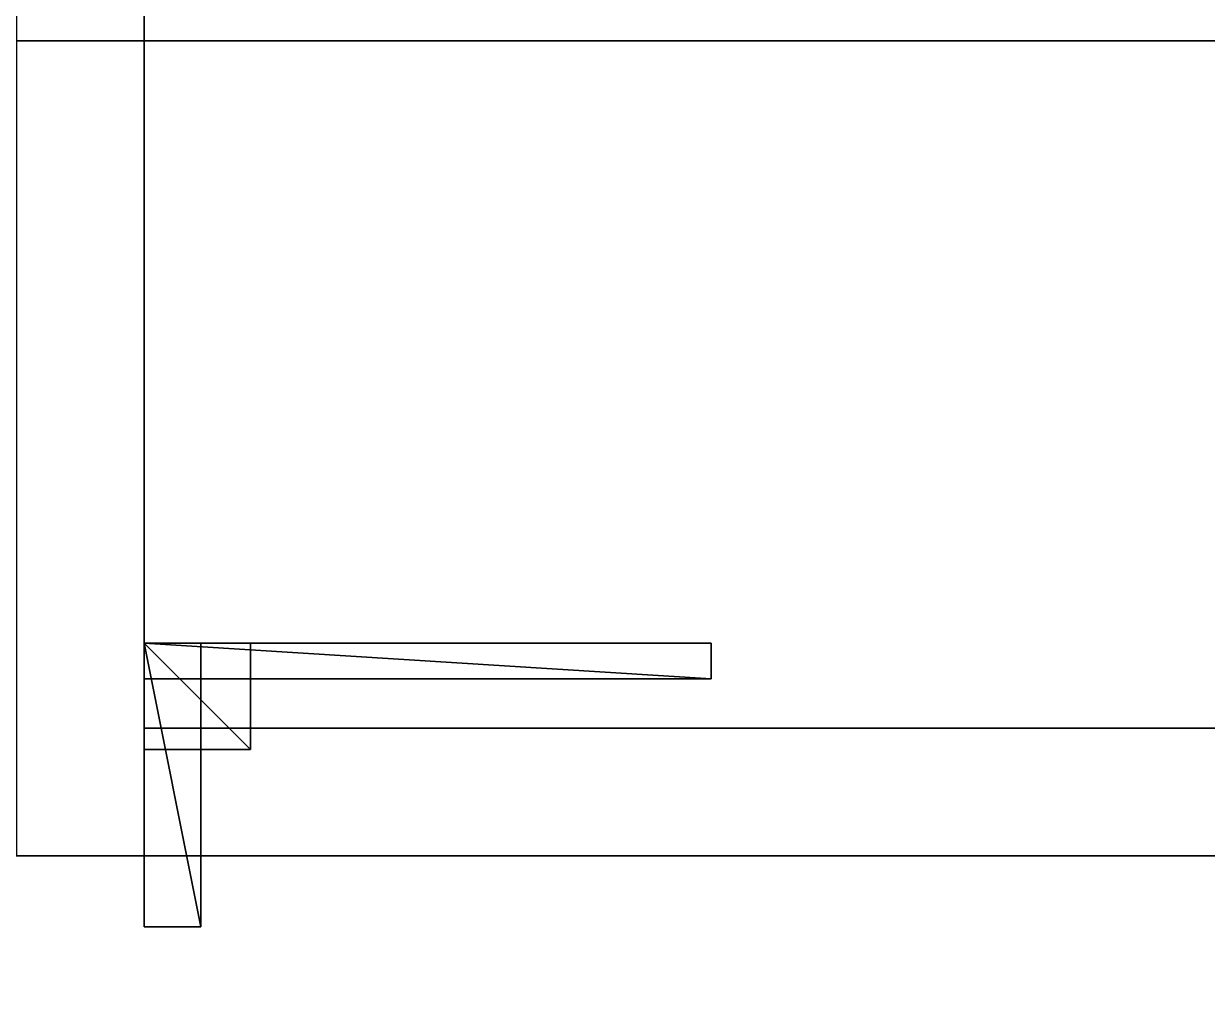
# Model space of a CAD drawing. Extents: x 0 to 6014, y -2453 to 0.
# Drawn here: x 1588 to 1755, y -1710.2 to -1572.6 of the extents above; entities that cross this region are included whole.
import ezdxf

# ---------------------------------------------------------------- set-up
doc = ezdxf.new("R2010")
doc.units = 0
for name, color, linetype in [('LAYER0', 7, 'CONTINUOUS'), ('LAYER1', 7, 'CONTINUOUS'), ('LAYER439', 7, 'CONTINUOUS'), ('LAYER448', 2, 'CONTINUOUS'), ('LAYER449', 7, 'CONTINUOUS'), ('LAYER450', 253, 'CONTINUOUS'), ('LAYER451', 253, 'CONTINUOUS'), ('LAYER452', 253, 'CONTINUOUS'), ('LAYER453', 253, 'CONTINUOUS'), ('LAYER454', 253, 'CONTINUOUS'), ('LAYER455', 253, 'CONTINUOUS'), ('LAYER464', 2, 'CONTINUOUS'), ('LAYER465', 7, 'CONTINUOUS'), ('LAYER466', 253, 'CONTINUOUS'), ('LAYER467', 253, 'CONTINUOUS'), ('LAYER468', 253, 'CONTINUOUS'), ('LAYER469', 253, 'CONTINUOUS'), ('LAYER470', 253, 'CONTINUOUS'), ('LAYER471', 253, 'CONTINUOUS'), ('LAYER472', 7, 'CONTINUOUS'), ('LAYER473', 7, 'CONTINUOUS'), ('LAYER474', 7, 'CONTINUOUS'), ('LAYER475', 7, 'CONTINUOUS'), ('LAYER476', 7, 'CONTINUOUS'), ('LAYER477', 7, 'CONTINUOUS'), ('LAYER478', 7, 'CONTINUOUS'), ('LAYER479', 7, 'CONTINUOUS'), ('LAYER480', 7, 'CONTINUOUS'), ('LAYER481', 7, 'CONTINUOUS'), ('LAYER482', 7, 'CONTINUOUS'), ('LAYER483', 7, 'CONTINUOUS'), ('LAYER697', 7, 'CONTINUOUS')]:
    doc.layers.add(name, color=color, linetype=linetype)

msp = doc.modelspace()

# ---------------------------------------------------------------- linework, layer by layer
at = {"layer": 'LAYER0'}
for points, invisible_edges in [([(1510, -265), (4585, 0), (2107, -1840), (1510, -265)], 7), ([(1510, -265, 5), (2107, -1840, 5), (1510, 0, 5), (1510, -265, 5)], 3), ([(1510, 0, 5), (2107, -1840, 5), (4585, 0, 5), (1510, 0, 5)], 3), ([(2107, -1840, 5), (0, -10, 5), (0, -1840, 5), (2107, -1840, 5)], 1), ([(0, -10, 5), (2107, -1840, 5), (1065, -265, 5), (0, -10, 5)], 7), ([(0, -1840), (1065, -265), (2107, -1840), (0, -1840)], 3), ([(2107, -1840), (1065, -265), (1510, -265), (2107, -1840)], 5), ([(1065, -265, 5), (2107, -1840, 5), (1510, -265, 5), (1065, -265, 5)], 3)]:
    msp.add_3dface(points, dxfattribs=dict(at, invisible_edges=invisible_edges))
at = {"layer": 'LAYER1'}
for points, invisible_edges in [([(0, -1840, 5), (150, -1690, 5), (2107, -1840, 5), (0, -1840, 5)], 3), ([(2107, -1840, 5), (150, -1690, 5), (2257, -1690, 5), (2107, -1840, 5)], 5), ([(150, -1690, 2334), (2257, -1690, 5), (150, -1690, 5), (150, -1690, 2334)], 1), ([(2257, -1690, 5), (150, -1690, 2334), (2257, -1690, 2334), (2257, -1690, 5)], 1)]:
    msp.add_3dface(points, dxfattribs=dict(at, invisible_edges=invisible_edges))
at = {"layer": 'LAYER439', "invisible_edges": 1}
for points in [[(1605, -1690, 155), (1587, -1490, 155), (1605, -1490, 155), (1605, -1690, 155)], [(1587, -1490, 155), (1605, -1690, 155), (1587, -1690, 155), (1587, -1490, 155)], [(1587, -1690, 2293), (1605, -1490, 2293), (1587, -1490, 2293), (1587, -1690, 2293)], [(1605, -1490, 2293), (1587, -1690, 2293), (1605, -1690, 2293), (1605, -1490, 2293)], [(1605, -1690, 155), (1605, -1490, 2293), (1605, -1690, 2293), (1605, -1690, 155)], [(1605, -1490, 2293), (1605, -1690, 155), (1605, -1490, 155), (1605, -1490, 2293)], [(1587, -1690, 2293), (1605, -1690, 155), (1605, -1690, 2293), (1587, -1690, 2293)], [(1605, -1690, 155), (1587, -1690, 2293), (1587, -1690, 155), (1605, -1690, 155)]]:
    msp.add_3dface(points, dxfattribs=at)
at = {"layer": 'LAYER448'}
for points in [[(1605, -1660, 2262.5), (1685, -1665, 2262.5), (1685, -1660, 2262.5), (1605, -1660, 2262.5)], [(1605, -1665, 2262.5), (1685, -1665, 2262.5), (1605, -1660, 2262.5), (1605, -1665, 2262.5)], [(1605, -1660, 2239.5), (1605, -1665, 2262.5), (1605, -1660, 2262.5), (1605, -1660, 2239.5)], [(1605, -1665, 2239.5), (1605, -1665, 2262.5), (1605, -1660, 2239.5), (1605, -1665, 2239.5)], [(1685, -1660, 2239.5), (1605, -1660, 2262.5), (1685, -1660, 2262.5), (1685, -1660, 2239.5)], [(1605, -1660, 2239.5), (1605, -1660, 2262.5), (1685, -1660, 2239.5), (1605, -1660, 2239.5)], [(1685, -1665, 2239.5), (1605, -1660, 2239.5), (1685, -1660, 2239.5), (1685, -1665, 2239.5)], [(1605, -1665, 2239.5), (1605, -1660, 2239.5), (1685, -1665, 2239.5), (1605, -1665, 2239.5)], [(1685, -1660, 2262.5), (1685, -1665, 2239.5), (1685, -1660, 2239.5), (1685, -1660, 2262.5)], [(1685, -1665, 2262.5), (1685, -1665, 2239.5), (1685, -1660, 2262.5), (1685, -1665, 2262.5)], [(1685, -1665, 2262.5), (1605, -1665, 2239.5), (1685, -1665, 2239.5), (1685, -1665, 2262.5)], [(1605, -1665, 2262.5), (1605, -1665, 2239.5), (1685, -1665, 2262.5), (1605, -1665, 2262.5)]]:
    msp.add_3dface(points, dxfattribs=at)
at = {"layer": 'LAYER449', "invisible_edges": 1}
for points in [[(1605, -1660, 2262.5), (1685, -1660, 2239.5), (1605, -1660, 2239.5), (1605, -1660, 2262.5)], [(1685, -1660, 2239.5), (1605, -1660, 2262.5), (1685, -1660, 2262.5), (1685, -1660, 2239.5)], [(1605, -1660, 2262.5), (1685, -1665, 2262.5), (1685, -1660, 2262.5), (1605, -1660, 2262.5)], [(1685, -1665, 2262.5), (1605, -1660, 2262.5), (1605, -1665, 2262.5), (1685, -1665, 2262.5)], [(1605, -1665, 2239.5), (1685, -1660, 2239.5), (1685, -1665, 2239.5), (1605, -1665, 2239.5)], [(1685, -1660, 2239.5), (1605, -1665, 2239.5), (1605, -1660, 2239.5), (1685, -1660, 2239.5)], [(1605, -1665, 2239.5), (1605, -1660, 2262.5), (1605, -1660, 2239.5), (1605, -1665, 2239.5)], [(1605, -1660, 2262.5), (1605, -1665, 2239.5), (1605, -1665, 2262.5), (1605, -1660, 2262.5)], [(1685, -1665, 2262.5), (1685, -1660, 2239.5), (1685, -1660, 2262.5), (1685, -1665, 2262.5)], [(1685, -1660, 2239.5), (1685, -1665, 2262.5), (1685, -1665, 2239.5), (1685, -1660, 2239.5)], [(1685, -1665, 2262.5), (1605, -1665, 2239.5), (1685, -1665, 2239.5), (1685, -1665, 2262.5)], [(1605, -1665, 2239.5), (1685, -1665, 2262.5), (1605, -1665, 2262.5), (1605, -1665, 2239.5)]]:
    msp.add_3dface(points, dxfattribs=at)
at = {"layer": 'LAYER450'}
for points in [[(1605, -1660, 2262.5), (1620, -1675, 2262.5), (1620, -1660, 2262.5), (1605, -1660, 2262.5)], [(1605, -1675, 2262.5), (1620, -1675, 2262.5), (1605, -1660, 2262.5), (1605, -1675, 2262.5)], [(1605, -1660, 2247.5), (1605, -1675, 2262.5), (1605, -1660, 2262.5), (1605, -1660, 2247.5)], [(1605, -1675, 2247.5), (1605, -1675, 2262.5), (1605, -1660, 2247.5), (1605, -1675, 2247.5)], [(1620, -1660, 2247.5), (1605, -1660, 2262.5), (1620, -1660, 2262.5), (1620, -1660, 2247.5)], [(1605, -1660, 2247.5), (1605, -1660, 2262.5), (1620, -1660, 2247.5), (1605, -1660, 2247.5)], [(1620, -1675, 2247.5), (1605, -1660, 2247.5), (1620, -1660, 2247.5), (1620, -1675, 2247.5)], [(1605, -1675, 2247.5), (1605, -1660, 2247.5), (1620, -1675, 2247.5), (1605, -1675, 2247.5)], [(1620, -1660, 2262.5), (1620, -1675, 2247.5), (1620, -1660, 2247.5), (1620, -1660, 2262.5)], [(1620, -1675, 2262.5), (1620, -1675, 2247.5), (1620, -1660, 2262.5), (1620, -1675, 2262.5)], [(1620, -1675, 2262.5), (1605, -1675, 2247.5), (1620, -1675, 2247.5), (1620, -1675, 2262.5)], [(1605, -1675, 2262.5), (1605, -1675, 2247.5), (1620, -1675, 2262.5), (1605, -1675, 2262.5)]]:
    msp.add_3dface(points, dxfattribs=at)
at = {"layer": 'LAYER451'}
for points in [[(1605, -1660, 2262.5), (1620, -1675, 2262.5), (1620, -1660, 2262.5), (1605, -1660, 2262.5)], [(1605, -1675, 2262.5), (1620, -1675, 2262.5), (1605, -1660, 2262.5), (1605, -1675, 2262.5)], [(1605, -1660, 2247.5), (1605, -1675, 2262.5), (1605, -1660, 2262.5), (1605, -1660, 2247.5)], [(1605, -1675, 2247.5), (1605, -1675, 2262.5), (1605, -1660, 2247.5), (1605, -1675, 2247.5)], [(1620, -1660, 2247.5), (1605, -1660, 2262.5), (1620, -1660, 2262.5), (1620, -1660, 2247.5)], [(1605, -1660, 2247.5), (1605, -1660, 2262.5), (1620, -1660, 2247.5), (1605, -1660, 2247.5)], [(1620, -1675, 2247.5), (1605, -1660, 2247.5), (1620, -1660, 2247.5), (1620, -1675, 2247.5)], [(1605, -1675, 2247.5), (1605, -1660, 2247.5), (1620, -1675, 2247.5), (1605, -1675, 2247.5)], [(1620, -1660, 2262.5), (1620, -1675, 2247.5), (1620, -1660, 2247.5), (1620, -1660, 2262.5)], [(1620, -1675, 2262.5), (1620, -1675, 2247.5), (1620, -1660, 2262.5), (1620, -1675, 2262.5)], [(1620, -1675, 2262.5), (1605, -1675, 2247.5), (1620, -1675, 2247.5), (1620, -1675, 2262.5)], [(1605, -1675, 2262.5), (1605, -1675, 2247.5), (1620, -1675, 2262.5), (1605, -1675, 2262.5)]]:
    msp.add_3dface(points, dxfattribs=at)
at = {"layer": 'LAYER452'}
for points in [[(1605, -1660, 2262.5), (1620, -1675, 2262.5), (1620, -1660, 2262.5), (1605, -1660, 2262.5)], [(1605, -1675, 2262.5), (1620, -1675, 2262.5), (1605, -1660, 2262.5), (1605, -1675, 2262.5)], [(1605, -1660, 2247.5), (1605, -1675, 2262.5), (1605, -1660, 2262.5), (1605, -1660, 2247.5)], [(1605, -1675, 2247.5), (1605, -1675, 2262.5), (1605, -1660, 2247.5), (1605, -1675, 2247.5)], [(1620, -1660, 2247.5), (1605, -1660, 2262.5), (1620, -1660, 2262.5), (1620, -1660, 2247.5)], [(1605, -1660, 2247.5), (1605, -1660, 2262.5), (1620, -1660, 2247.5), (1605, -1660, 2247.5)], [(1620, -1675, 2247.5), (1605, -1660, 2247.5), (1620, -1660, 2247.5), (1620, -1675, 2247.5)], [(1605, -1675, 2247.5), (1605, -1660, 2247.5), (1620, -1675, 2247.5), (1605, -1675, 2247.5)], [(1620, -1660, 2262.5), (1620, -1675, 2247.5), (1620, -1660, 2247.5), (1620, -1660, 2262.5)], [(1620, -1675, 2262.5), (1620, -1675, 2247.5), (1620, -1660, 2262.5), (1620, -1675, 2262.5)], [(1620, -1675, 2262.5), (1605, -1675, 2247.5), (1620, -1675, 2247.5), (1620, -1675, 2262.5)], [(1605, -1675, 2262.5), (1605, -1675, 2247.5), (1620, -1675, 2262.5), (1605, -1675, 2262.5)]]:
    msp.add_3dface(points, dxfattribs=at)
at = {"layer": 'LAYER453'}
for points in [[(1605, -1660, 2262.5), (1620, -1675, 2262.5), (1620, -1660, 2262.5), (1605, -1660, 2262.5)], [(1605, -1675, 2262.5), (1620, -1675, 2262.5), (1605, -1660, 2262.5), (1605, -1675, 2262.5)], [(1605, -1660, 2247.5), (1605, -1675, 2262.5), (1605, -1660, 2262.5), (1605, -1660, 2247.5)], [(1605, -1675, 2247.5), (1605, -1675, 2262.5), (1605, -1660, 2247.5), (1605, -1675, 2247.5)], [(1620, -1660, 2247.5), (1605, -1660, 2262.5), (1620, -1660, 2262.5), (1620, -1660, 2247.5)], [(1605, -1660, 2247.5), (1605, -1660, 2262.5), (1620, -1660, 2247.5), (1605, -1660, 2247.5)], [(1620, -1675, 2247.5), (1605, -1660, 2247.5), (1620, -1660, 2247.5), (1620, -1675, 2247.5)], [(1605, -1675, 2247.5), (1605, -1660, 2247.5), (1620, -1675, 2247.5), (1605, -1675, 2247.5)], [(1620, -1660, 2262.5), (1620, -1675, 2247.5), (1620, -1660, 2247.5), (1620, -1660, 2262.5)], [(1620, -1675, 2262.5), (1620, -1675, 2247.5), (1620, -1660, 2262.5), (1620, -1675, 2262.5)], [(1620, -1675, 2262.5), (1605, -1675, 2247.5), (1620, -1675, 2247.5), (1620, -1675, 2262.5)], [(1605, -1675, 2262.5), (1605, -1675, 2247.5), (1620, -1675, 2262.5), (1605, -1675, 2262.5)]]:
    msp.add_3dface(points, dxfattribs=at)
at = {"layer": 'LAYER454'}
for points in [[(1605, -1660, 2262.5), (1613, -1700, 2262.5), (1613, -1660, 2262.5), (1605, -1660, 2262.5)], [(1605, -1700, 2262.5), (1613, -1700, 2262.5), (1605, -1660, 2262.5), (1605, -1700, 2262.5)], [(1605, -1660, 2254.5), (1605, -1700, 2262.5), (1605, -1660, 2262.5), (1605, -1660, 2254.5)], [(1605, -1700, 2254.5), (1605, -1700, 2262.5), (1605, -1660, 2254.5), (1605, -1700, 2254.5)], [(1613, -1660, 2254.5), (1605, -1660, 2262.5), (1613, -1660, 2262.5), (1613, -1660, 2254.5)], [(1605, -1660, 2254.5), (1605, -1660, 2262.5), (1613, -1660, 2254.5), (1605, -1660, 2254.5)], [(1613, -1700, 2254.5), (1605, -1660, 2254.5), (1613, -1660, 2254.5), (1613, -1700, 2254.5)], [(1605, -1700, 2254.5), (1605, -1660, 2254.5), (1613, -1700, 2254.5), (1605, -1700, 2254.5)], [(1613, -1660, 2262.5), (1613, -1700, 2254.5), (1613, -1660, 2254.5), (1613, -1660, 2262.5)], [(1613, -1700, 2262.5), (1613, -1700, 2254.5), (1613, -1660, 2262.5), (1613, -1700, 2262.5)], [(1613, -1700, 2262.5), (1605, -1700, 2254.5), (1613, -1700, 2254.5), (1613, -1700, 2262.5)], [(1605, -1700, 2262.5), (1605, -1700, 2254.5), (1613, -1700, 2262.5), (1605, -1700, 2262.5)]]:
    msp.add_3dface(points, dxfattribs=at)
at = {"layer": 'LAYER455'}
for points in [[(1605, -1660, 2262.5), (1685, -1665, 2262.5), (1685, -1660, 2262.5), (1605, -1660, 2262.5)], [(1605, -1665, 2262.5), (1685, -1665, 2262.5), (1605, -1660, 2262.5), (1605, -1665, 2262.5)], [(1605, -1660, 2246.5), (1605, -1665, 2262.5), (1605, -1660, 2262.5), (1605, -1660, 2246.5)], [(1605, -1665, 2246.5), (1605, -1665, 2262.5), (1605, -1660, 2246.5), (1605, -1665, 2246.5)], [(1685, -1660, 2246.5), (1605, -1660, 2262.5), (1685, -1660, 2262.5), (1685, -1660, 2246.5)], [(1605, -1660, 2246.5), (1605, -1660, 2262.5), (1685, -1660, 2246.5), (1605, -1660, 2246.5)], [(1685, -1665, 2246.5), (1605, -1660, 2246.5), (1685, -1660, 2246.5), (1685, -1665, 2246.5)], [(1605, -1665, 2246.5), (1605, -1660, 2246.5), (1685, -1665, 2246.5), (1605, -1665, 2246.5)], [(1685, -1660, 2262.5), (1685, -1665, 2246.5), (1685, -1660, 2246.5), (1685, -1660, 2262.5)], [(1685, -1665, 2262.5), (1685, -1665, 2246.5), (1685, -1660, 2262.5), (1685, -1665, 2262.5)], [(1685, -1665, 2262.5), (1605, -1665, 2246.5), (1685, -1665, 2246.5), (1685, -1665, 2262.5)], [(1605, -1665, 2262.5), (1605, -1665, 2246.5), (1685, -1665, 2262.5), (1605, -1665, 2262.5)]]:
    msp.add_3dface(points, dxfattribs=at)
at = {"layer": 'LAYER464'}
for points in [[(1605, -1660, 1206), (1685, -1665, 1206), (1685, -1660, 1206), (1605, -1660, 1206)], [(1605, -1665, 1206), (1685, -1665, 1206), (1605, -1660, 1206), (1605, -1665, 1206)], [(1605, -1660, 1183), (1605, -1665, 1206), (1605, -1660, 1206), (1605, -1660, 1183)], [(1605, -1665, 1183), (1605, -1665, 1206), (1605, -1660, 1183), (1605, -1665, 1183)], [(1685, -1660, 1183), (1605, -1660, 1206), (1685, -1660, 1206), (1685, -1660, 1183)], [(1605, -1660, 1183), (1605, -1660, 1206), (1685, -1660, 1183), (1605, -1660, 1183)], [(1685, -1665, 1183), (1605, -1660, 1183), (1685, -1660, 1183), (1685, -1665, 1183)], [(1605, -1665, 1183), (1605, -1660, 1183), (1685, -1665, 1183), (1605, -1665, 1183)], [(1685, -1660, 1206), (1685, -1665, 1183), (1685, -1660, 1183), (1685, -1660, 1206)], [(1685, -1665, 1206), (1685, -1665, 1183), (1685, -1660, 1206), (1685, -1665, 1206)], [(1685, -1665, 1206), (1605, -1665, 1183), (1685, -1665, 1183), (1685, -1665, 1206)], [(1605, -1665, 1206), (1605, -1665, 1183), (1685, -1665, 1206), (1605, -1665, 1206)]]:
    msp.add_3dface(points, dxfattribs=at)
at = {"layer": 'LAYER465', "invisible_edges": 1}
for points in [[(1605, -1660, 1206), (1685, -1660, 1183), (1605, -1660, 1183), (1605, -1660, 1206)], [(1685, -1660, 1183), (1605, -1660, 1206), (1685, -1660, 1206), (1685, -1660, 1183)], [(1605, -1660, 1206), (1685, -1665, 1206), (1685, -1660, 1206), (1605, -1660, 1206)], [(1685, -1665, 1206), (1605, -1660, 1206), (1605, -1665, 1206), (1685, -1665, 1206)], [(1605, -1665, 1183), (1685, -1660, 1183), (1685, -1665, 1183), (1605, -1665, 1183)], [(1685, -1660, 1183), (1605, -1665, 1183), (1605, -1660, 1183), (1685, -1660, 1183)], [(1605, -1665, 1183), (1605, -1660, 1206), (1605, -1660, 1183), (1605, -1665, 1183)], [(1605, -1660, 1206), (1605, -1665, 1183), (1605, -1665, 1206), (1605, -1660, 1206)], [(1685, -1665, 1206), (1685, -1660, 1183), (1685, -1660, 1206), (1685, -1665, 1206)], [(1685, -1660, 1183), (1685, -1665, 1206), (1685, -1665, 1183), (1685, -1660, 1183)], [(1685, -1665, 1206), (1605, -1665, 1183), (1685, -1665, 1183), (1685, -1665, 1206)], [(1605, -1665, 1183), (1685, -1665, 1206), (1605, -1665, 1206), (1605, -1665, 1183)]]:
    msp.add_3dface(points, dxfattribs=at)
at = {"layer": 'LAYER466'}
for points in [[(1605, -1660, 1206), (1620, -1675, 1206), (1620, -1660, 1206), (1605, -1660, 1206)], [(1605, -1675, 1206), (1620, -1675, 1206), (1605, -1660, 1206), (1605, -1675, 1206)], [(1605, -1660, 1191), (1605, -1675, 1206), (1605, -1660, 1206), (1605, -1660, 1191)], [(1605, -1675, 1191), (1605, -1675, 1206), (1605, -1660, 1191), (1605, -1675, 1191)], [(1620, -1660, 1191), (1605, -1660, 1206), (1620, -1660, 1206), (1620, -1660, 1191)], [(1605, -1660, 1191), (1605, -1660, 1206), (1620, -1660, 1191), (1605, -1660, 1191)], [(1620, -1675, 1191), (1605, -1660, 1191), (1620, -1660, 1191), (1620, -1675, 1191)], [(1605, -1675, 1191), (1605, -1660, 1191), (1620, -1675, 1191), (1605, -1675, 1191)], [(1620, -1660, 1206), (1620, -1675, 1191), (1620, -1660, 1191), (1620, -1660, 1206)], [(1620, -1675, 1206), (1620, -1675, 1191), (1620, -1660, 1206), (1620, -1675, 1206)], [(1620, -1675, 1206), (1605, -1675, 1191), (1620, -1675, 1191), (1620, -1675, 1206)], [(1605, -1675, 1206), (1605, -1675, 1191), (1620, -1675, 1206), (1605, -1675, 1206)]]:
    msp.add_3dface(points, dxfattribs=at)
at = {"layer": 'LAYER467'}
for points in [[(1605, -1660, 1206), (1620, -1675, 1206), (1620, -1660, 1206), (1605, -1660, 1206)], [(1605, -1675, 1206), (1620, -1675, 1206), (1605, -1660, 1206), (1605, -1675, 1206)], [(1605, -1660, 1191), (1605, -1675, 1206), (1605, -1660, 1206), (1605, -1660, 1191)], [(1605, -1675, 1191), (1605, -1675, 1206), (1605, -1660, 1191), (1605, -1675, 1191)], [(1620, -1660, 1191), (1605, -1660, 1206), (1620, -1660, 1206), (1620, -1660, 1191)], [(1605, -1660, 1191), (1605, -1660, 1206), (1620, -1660, 1191), (1605, -1660, 1191)], [(1620, -1675, 1191), (1605, -1660, 1191), (1620, -1660, 1191), (1620, -1675, 1191)], [(1605, -1675, 1191), (1605, -1660, 1191), (1620, -1675, 1191), (1605, -1675, 1191)], [(1620, -1660, 1206), (1620, -1675, 1191), (1620, -1660, 1191), (1620, -1660, 1206)], [(1620, -1675, 1206), (1620, -1675, 1191), (1620, -1660, 1206), (1620, -1675, 1206)], [(1620, -1675, 1206), (1605, -1675, 1191), (1620, -1675, 1191), (1620, -1675, 1206)], [(1605, -1675, 1206), (1605, -1675, 1191), (1620, -1675, 1206), (1605, -1675, 1206)]]:
    msp.add_3dface(points, dxfattribs=at)
at = {"layer": 'LAYER468'}
for points in [[(1605, -1660, 1206), (1620, -1675, 1206), (1620, -1660, 1206), (1605, -1660, 1206)], [(1605, -1675, 1206), (1620, -1675, 1206), (1605, -1660, 1206), (1605, -1675, 1206)], [(1605, -1660, 1191), (1605, -1675, 1206), (1605, -1660, 1206), (1605, -1660, 1191)], [(1605, -1675, 1191), (1605, -1675, 1206), (1605, -1660, 1191), (1605, -1675, 1191)], [(1620, -1660, 1191), (1605, -1660, 1206), (1620, -1660, 1206), (1620, -1660, 1191)], [(1605, -1660, 1191), (1605, -1660, 1206), (1620, -1660, 1191), (1605, -1660, 1191)], [(1620, -1675, 1191), (1605, -1660, 1191), (1620, -1660, 1191), (1620, -1675, 1191)], [(1605, -1675, 1191), (1605, -1660, 1191), (1620, -1675, 1191), (1605, -1675, 1191)], [(1620, -1660, 1206), (1620, -1675, 1191), (1620, -1660, 1191), (1620, -1660, 1206)], [(1620, -1675, 1206), (1620, -1675, 1191), (1620, -1660, 1206), (1620, -1675, 1206)], [(1620, -1675, 1206), (1605, -1675, 1191), (1620, -1675, 1191), (1620, -1675, 1206)], [(1605, -1675, 1206), (1605, -1675, 1191), (1620, -1675, 1206), (1605, -1675, 1206)]]:
    msp.add_3dface(points, dxfattribs=at)
at = {"layer": 'LAYER469'}
for points in [[(1605, -1660, 1206), (1620, -1675, 1206), (1620, -1660, 1206), (1605, -1660, 1206)], [(1605, -1675, 1206), (1620, -1675, 1206), (1605, -1660, 1206), (1605, -1675, 1206)], [(1605, -1660, 1191), (1605, -1675, 1206), (1605, -1660, 1206), (1605, -1660, 1191)], [(1605, -1675, 1191), (1605, -1675, 1206), (1605, -1660, 1191), (1605, -1675, 1191)], [(1620, -1660, 1191), (1605, -1660, 1206), (1620, -1660, 1206), (1620, -1660, 1191)], [(1605, -1660, 1191), (1605, -1660, 1206), (1620, -1660, 1191), (1605, -1660, 1191)], [(1620, -1675, 1191), (1605, -1660, 1191), (1620, -1660, 1191), (1620, -1675, 1191)], [(1605, -1675, 1191), (1605, -1660, 1191), (1620, -1675, 1191), (1605, -1675, 1191)], [(1620, -1660, 1206), (1620, -1675, 1191), (1620, -1660, 1191), (1620, -1660, 1206)], [(1620, -1675, 1206), (1620, -1675, 1191), (1620, -1660, 1206), (1620, -1675, 1206)], [(1620, -1675, 1206), (1605, -1675, 1191), (1620, -1675, 1191), (1620, -1675, 1206)], [(1605, -1675, 1206), (1605, -1675, 1191), (1620, -1675, 1206), (1605, -1675, 1206)]]:
    msp.add_3dface(points, dxfattribs=at)
at = {"layer": 'LAYER470'}
for points in [[(1605, -1660, 1206), (1613, -1700, 1206), (1613, -1660, 1206), (1605, -1660, 1206)], [(1605, -1700, 1206), (1613, -1700, 1206), (1605, -1660, 1206), (1605, -1700, 1206)], [(1605, -1660, 1198), (1605, -1700, 1206), (1605, -1660, 1206), (1605, -1660, 1198)], [(1605, -1700, 1198), (1605, -1700, 1206), (1605, -1660, 1198), (1605, -1700, 1198)], [(1613, -1660, 1198), (1605, -1660, 1206), (1613, -1660, 1206), (1613, -1660, 1198)], [(1605, -1660, 1198), (1605, -1660, 1206), (1613, -1660, 1198), (1605, -1660, 1198)], [(1613, -1700, 1198), (1605, -1660, 1198), (1613, -1660, 1198), (1613, -1700, 1198)], [(1605, -1700, 1198), (1605, -1660, 1198), (1613, -1700, 1198), (1605, -1700, 1198)], [(1613, -1660, 1206), (1613, -1700, 1198), (1613, -1660, 1198), (1613, -1660, 1206)], [(1613, -1700, 1206), (1613, -1700, 1198), (1613, -1660, 1206), (1613, -1700, 1206)], [(1613, -1700, 1206), (1605, -1700, 1198), (1613, -1700, 1198), (1613, -1700, 1206)], [(1605, -1700, 1206), (1605, -1700, 1198), (1613, -1700, 1206), (1605, -1700, 1206)]]:
    msp.add_3dface(points, dxfattribs=at)
at = {"layer": 'LAYER471'}
for points in [[(1605, -1660, 1206), (1685, -1665, 1206), (1685, -1660, 1206), (1605, -1660, 1206)], [(1605, -1665, 1206), (1685, -1665, 1206), (1605, -1660, 1206), (1605, -1665, 1206)], [(1605, -1660, 1190), (1605, -1665, 1206), (1605, -1660, 1206), (1605, -1660, 1190)], [(1605, -1665, 1190), (1605, -1665, 1206), (1605, -1660, 1190), (1605, -1665, 1190)], [(1685, -1660, 1190), (1605, -1660, 1206), (1685, -1660, 1206), (1685, -1660, 1190)], [(1605, -1660, 1190), (1605, -1660, 1206), (1685, -1660, 1190), (1605, -1660, 1190)], [(1685, -1665, 1190), (1605, -1660, 1190), (1685, -1660, 1190), (1685, -1665, 1190)], [(1605, -1665, 1190), (1605, -1660, 1190), (1685, -1665, 1190), (1605, -1665, 1190)], [(1685, -1660, 1206), (1685, -1665, 1190), (1685, -1660, 1190), (1685, -1660, 1206)], [(1685, -1665, 1206), (1685, -1665, 1190), (1685, -1660, 1206), (1685, -1665, 1206)], [(1685, -1665, 1206), (1605, -1665, 1190), (1685, -1665, 1190), (1685, -1665, 1206)], [(1605, -1665, 1206), (1605, -1665, 1190), (1685, -1665, 1206), (1605, -1665, 1206)]]:
    msp.add_3dface(points, dxfattribs=at)
at = {"layer": 'LAYER472', "invisible_edges": 1}
for points in [[(1605, -1690, 156), (2239, -1490, 156), (2239, -1690, 156), (1605, -1690, 156)], [(2239, -1490, 156), (1605, -1690, 156), (1605, -1490, 156), (2239, -1490, 156)], [(1605, -1690, 156), (1605, -1490, 174), (1605, -1490, 156), (1605, -1690, 156)], [(1605, -1490, 174), (1605, -1690, 156), (1605, -1690, 174), (1605, -1490, 174)], [(1605, -1490, 174), (2239, -1690, 174), (2239, -1490, 174), (1605, -1490, 174)], [(2239, -1690, 174), (1605, -1490, 174), (1605, -1690, 174), (2239, -1690, 174)], [(2239, -1690, 174), (1605, -1690, 156), (2239, -1690, 156), (2239, -1690, 174)], [(1605, -1690, 156), (2239, -1690, 174), (1605, -1690, 174), (1605, -1690, 156)]]:
    msp.add_3dface(points, dxfattribs=at)
at = {"layer": 'LAYER473', "invisible_edges": 1}
for points in [[(2239, -1690, 2292), (1605, -1490, 2292), (1605, -1690, 2292), (2239, -1690, 2292)], [(1605, -1490, 2292), (2239, -1690, 2292), (2239, -1490, 2292), (1605, -1490, 2292)], [(1605, -1690, 2274), (1605, -1490, 2292), (1605, -1490, 2274), (1605, -1690, 2274)], [(1605, -1490, 2292), (1605, -1690, 2274), (1605, -1690, 2292), (1605, -1490, 2292)], [(2239, -1490, 2274), (1605, -1690, 2274), (1605, -1490, 2274), (2239, -1490, 2274)], [(1605, -1690, 2274), (2239, -1490, 2274), (2239, -1690, 2274), (1605, -1690, 2274)], [(1605, -1690, 2274), (2239, -1690, 2292), (1605, -1690, 2292), (1605, -1690, 2274)], [(2239, -1690, 2292), (1605, -1690, 2274), (2239, -1690, 2274), (2239, -1690, 2292)]]:
    msp.add_3dface(points, dxfattribs=at)
at = {"layer": 'LAYER474', "invisible_edges": 1}
for points in [[(1605, -1672, 1095), (2239, -1690, 1095), (1605, -1690, 1095), (1605, -1672, 1095)], [(2239, -1690, 1095), (1605, -1672, 1095), (2239, -1672, 1095), (2239, -1690, 1095)], [(1605, -1690, 1215), (1605, -1672, 1095), (1605, -1690, 1095), (1605, -1690, 1215)], [(1605, -1672, 1095), (1605, -1690, 1215), (1605, -1672, 1215), (1605, -1672, 1095)], [(2239, -1672, 1215), (1605, -1690, 1215), (2239, -1690, 1215), (2239, -1672, 1215)], [(1605, -1690, 1215), (2239, -1672, 1215), (1605, -1672, 1215), (1605, -1690, 1215)], [(1605, -1672, 1095), (2239, -1672, 1215), (2239, -1672, 1095), (1605, -1672, 1095)], [(2239, -1672, 1215), (1605, -1672, 1095), (1605, -1672, 1215), (2239, -1672, 1215)], [(1605, -1690, 1215), (2239, -1690, 1095), (2239, -1690, 1215), (1605, -1690, 1215)], [(2239, -1690, 1095), (1605, -1690, 1215), (1605, -1690, 1095), (2239, -1690, 1095)]]:
    msp.add_3dface(points, dxfattribs=at)
at = {"layer": 'LAYER475', "invisible_edges": 1}
for points in [[(1605, -1672, 2154), (2239, -1690, 2154), (1605, -1690, 2154), (1605, -1672, 2154)], [(2239, -1690, 2154), (1605, -1672, 2154), (2239, -1672, 2154), (2239, -1690, 2154)], [(1605, -1690, 2274), (1605, -1672, 2154), (1605, -1690, 2154), (1605, -1690, 2274)], [(1605, -1672, 2154), (1605, -1690, 2274), (1605, -1672, 2274), (1605, -1672, 2154)], [(2239, -1672, 2274), (1605, -1690, 2274), (2239, -1690, 2274), (2239, -1672, 2274)], [(1605, -1690, 2274), (2239, -1672, 2274), (1605, -1672, 2274), (1605, -1690, 2274)], [(1605, -1672, 2154), (2239, -1672, 2274), (2239, -1672, 2154), (1605, -1672, 2154)], [(2239, -1672, 2274), (1605, -1672, 2154), (1605, -1672, 2274), (2239, -1672, 2274)], [(1605, -1690, 2274), (2239, -1690, 2154), (2239, -1690, 2274), (1605, -1690, 2274)], [(2239, -1690, 2154), (1605, -1690, 2274), (1605, -1690, 2154), (2239, -1690, 2154)]]:
    msp.add_3dface(points, dxfattribs=at)
at = {"layer": 'LAYER476', "invisible_edges": 1}
for points in [[(2239, -1690, 409), (1605, -1510, 409), (1605, -1690, 409), (2239, -1690, 409)], [(1605, -1510, 409), (2239, -1690, 409), (2239, -1510, 409), (1605, -1510, 409)], [(1605, -1690, 391), (1605, -1510, 409), (1605, -1510, 391), (1605, -1690, 391)], [(1605, -1510, 409), (1605, -1690, 391), (1605, -1690, 409), (1605, -1510, 409)], [(2239, -1510, 391), (1605, -1690, 391), (1605, -1510, 391), (2239, -1510, 391)], [(1605, -1690, 391), (2239, -1510, 391), (2239, -1690, 391), (1605, -1690, 391)], [(1605, -1690, 391), (2239, -1690, 409), (1605, -1690, 409), (1605, -1690, 391)], [(2239, -1690, 409), (1605, -1690, 391), (2239, -1690, 391), (2239, -1690, 409)]]:
    msp.add_3dface(points, dxfattribs=at)
at = {"layer": 'LAYER477', "invisible_edges": 1}
for points in [[(2239, -1690, 1350.5), (1605, -1510, 1350.5), (1605, -1690, 1350.5), (2239, -1690, 1350.5)], [(1605, -1510, 1350.5), (2239, -1690, 1350.5), (2239, -1510, 1350.5), (1605, -1510, 1350.5)], [(1605, -1690, 1332.5), (1605, -1510, 1350.5), (1605, -1510, 1332.5), (1605, -1690, 1332.5)], [(1605, -1510, 1350.5), (1605, -1690, 1332.5), (1605, -1690, 1350.5), (1605, -1510, 1350.5)], [(2239, -1510, 1332.5), (1605, -1690, 1332.5), (1605, -1510, 1332.5), (2239, -1510, 1332.5)], [(1605, -1690, 1332.5), (2239, -1510, 1332.5), (2239, -1690, 1332.5), (1605, -1690, 1332.5)], [(1605, -1690, 1332.5), (2239, -1690, 1350.5), (1605, -1690, 1350.5), (1605, -1690, 1332.5)], [(2239, -1690, 1350.5), (1605, -1690, 1332.5), (2239, -1690, 1332.5), (2239, -1690, 1350.5)]]:
    msp.add_3dface(points, dxfattribs=at)
at = {"layer": 'LAYER478', "invisible_edges": 1}
for points in [[(2239, -1690, 879), (1605, -1510, 879), (1605, -1690, 879), (2239, -1690, 879)], [(1605, -1510, 879), (2239, -1690, 879), (2239, -1510, 879), (1605, -1510, 879)], [(1605, -1690, 861), (1605, -1510, 879), (1605, -1510, 861), (1605, -1690, 861)], [(1605, -1510, 879), (1605, -1690, 861), (1605, -1690, 879), (1605, -1510, 879)], [(2239, -1510, 861), (1605, -1690, 861), (1605, -1510, 861), (2239, -1510, 861)], [(1605, -1690, 861), (2239, -1510, 861), (2239, -1690, 861), (1605, -1690, 861)], [(1605, -1690, 861), (2239, -1690, 879), (1605, -1690, 879), (1605, -1690, 861)], [(2239, -1690, 879), (1605, -1690, 861), (2239, -1690, 861), (2239, -1690, 879)]]:
    msp.add_3dface(points, dxfattribs=at)
at = {"layer": 'LAYER479', "invisible_edges": 1}
for points in [[(2239, -1690, 644), (1605, -1510, 644), (1605, -1690, 644), (2239, -1690, 644)], [(1605, -1510, 644), (2239, -1690, 644), (2239, -1510, 644), (1605, -1510, 644)], [(1605, -1690, 626), (1605, -1510, 644), (1605, -1510, 626), (1605, -1690, 626)], [(1605, -1510, 644), (1605, -1690, 626), (1605, -1690, 644), (1605, -1510, 644)], [(2239, -1510, 626), (1605, -1690, 626), (1605, -1510, 626), (2239, -1510, 626)], [(1605, -1690, 626), (2239, -1510, 626), (2239, -1690, 626), (1605, -1690, 626)], [(1605, -1690, 626), (2239, -1690, 644), (1605, -1690, 644), (1605, -1690, 626)], [(2239, -1690, 644), (1605, -1690, 626), (2239, -1690, 626), (2239, -1690, 644)]]:
    msp.add_3dface(points, dxfattribs=at)
at = {"layer": 'LAYER480', "invisible_edges": 1}
for points in [[(2239, -1690, 1114.75), (1605, -1510, 1114.75), (1605, -1690, 1114.75), (2239, -1690, 1114.75)], [(1605, -1510, 1114.75), (2239, -1690, 1114.75), (2239, -1510, 1114.75), (1605, -1510, 1114.75)], [(1605, -1690, 1096.75), (1605, -1510, 1114.75), (1605, -1510, 1096.75), (1605, -1690, 1096.75)], [(1605, -1510, 1114.75), (1605, -1690, 1096.75), (1605, -1690, 1114.75), (1605, -1510, 1114.75)], [(2239, -1510, 1096.75), (1605, -1690, 1096.75), (1605, -1510, 1096.75), (2239, -1510, 1096.75)], [(1605, -1690, 1096.75), (2239, -1510, 1096.75), (2239, -1690, 1096.75), (1605, -1690, 1096.75)], [(1605, -1690, 1096.75), (2239, -1690, 1114.75), (1605, -1690, 1114.75), (1605, -1690, 1096.75)], [(2239, -1690, 1114.75), (1605, -1690, 1096.75), (2239, -1690, 1096.75), (2239, -1690, 1114.75)]]:
    msp.add_3dface(points, dxfattribs=at)
at = {"layer": 'LAYER481', "invisible_edges": 1}
for points in [[(2239, -1690, 1821.25), (1605, -1510, 1821.25), (1605, -1690, 1821.25), (2239, -1690, 1821.25)], [(1605, -1510, 1821.25), (2239, -1690, 1821.25), (2239, -1510, 1821.25), (1605, -1510, 1821.25)], [(1605, -1690, 1803.25), (1605, -1510, 1821.25), (1605, -1510, 1803.25), (1605, -1690, 1803.25)], [(1605, -1510, 1821.25), (1605, -1690, 1803.25), (1605, -1690, 1821.25), (1605, -1510, 1821.25)], [(2239, -1510, 1803.25), (1605, -1690, 1803.25), (1605, -1510, 1803.25), (2239, -1510, 1803.25)], [(1605, -1690, 1803.25), (2239, -1510, 1803.25), (2239, -1690, 1803.25), (1605, -1690, 1803.25)], [(1605, -1690, 1803.25), (2239, -1690, 1821.25), (1605, -1690, 1821.25), (1605, -1690, 1803.25)], [(2239, -1690, 1821.25), (1605, -1690, 1803.25), (2239, -1690, 1803.25), (2239, -1690, 1821.25)]]:
    msp.add_3dface(points, dxfattribs=at)
at = {"layer": 'LAYER482', "invisible_edges": 1}
for points in [[(2239, -1690, 1585.875), (1605, -1510, 1585.875), (1605, -1690, 1585.875), (2239, -1690, 1585.875)], [(1605, -1510, 1585.875), (2239, -1690, 1585.875), (2239, -1510, 1585.875), (1605, -1510, 1585.875)], [(1605, -1690, 1567.875), (1605, -1510, 1585.875), (1605, -1510, 1567.875), (1605, -1690, 1567.875)], [(1605, -1510, 1585.875), (1605, -1690, 1567.875), (1605, -1690, 1585.875), (1605, -1510, 1585.875)], [(2239, -1510, 1567.875), (1605, -1690, 1567.875), (1605, -1510, 1567.875), (2239, -1510, 1567.875)], [(1605, -1690, 1567.875), (2239, -1510, 1567.875), (2239, -1690, 1567.875), (1605, -1690, 1567.875)], [(1605, -1690, 1567.875), (2239, -1690, 1585.875), (1605, -1690, 1585.875), (1605, -1690, 1567.875)], [(2239, -1690, 1585.875), (1605, -1690, 1567.875), (2239, -1690, 1567.875), (2239, -1690, 1585.875)]]:
    msp.add_3dface(points, dxfattribs=at)
at = {"layer": 'LAYER483', "invisible_edges": 1}
for points in [[(2239, -1690, 2056.625), (1605, -1510, 2056.625), (1605, -1690, 2056.625), (2239, -1690, 2056.625)], [(1605, -1510, 2056.625), (2239, -1690, 2056.625), (2239, -1510, 2056.625), (1605, -1510, 2056.625)], [(1605, -1690, 2038.625), (1605, -1510, 2056.625), (1605, -1510, 2038.625), (1605, -1690, 2038.625)], [(1605, -1510, 2056.625), (1605, -1690, 2038.625), (1605, -1690, 2056.625), (1605, -1510, 2056.625)], [(2239, -1510, 2038.625), (1605, -1690, 2038.625), (1605, -1510, 2038.625), (2239, -1510, 2038.625)], [(1605, -1690, 2038.625), (2239, -1510, 2038.625), (2239, -1690, 2038.625), (1605, -1690, 2038.625)], [(1605, -1690, 2038.625), (2239, -1690, 2056.625), (1605, -1690, 2056.625), (1605, -1690, 2038.625)], [(2239, -1690, 2056.625), (1605, -1690, 2038.625), (2239, -1690, 2038.625), (2239, -1690, 2056.625)]]:
    msp.add_3dface(points, dxfattribs=at)
at = {"layer": 'LAYER697', "invisible_edges": 1}
for points in [[(2257, -1575, 5), (150, -1690, 5), (150, -1575, 5), (2257, -1575, 5)], [(150, -1690, 5), (2257, -1575, 5), (2257, -1690, 5), (150, -1690, 5)], [(150, -1575, 155), (2257, -1575, 5), (150, -1575, 5), (150, -1575, 155)], [(2257, -1575, 5), (150, -1575, 155), (2257, -1575, 155), (2257, -1575, 5)], [(2257, -1690, 155), (150, -1575, 155), (150, -1690, 155), (2257, -1690, 155)], [(150, -1575, 155), (2257, -1690, 155), (2257, -1575, 155), (150, -1575, 155)], [(2257, -1690, 155), (150, -1690, 5), (2257, -1690, 5), (2257, -1690, 155)], [(150, -1690, 5), (2257, -1690, 155), (150, -1690, 155), (150, -1690, 5)]]:
    msp.add_3dface(points, dxfattribs=at)

# ---------------------------------------------------------------- meshes
at = {"layer": 'LAYER1'}
mesh = msp.add_polymesh((11, 2), dxfattribs=at)
for k, corner in enumerate([(2257, -1690, 2334), (2257, -2453, 2334), (150, -1690, 2334), (2257, -1690, 2334), (150, -160, 2334), (150, -1690, 2334), (915, -160, 2334), (150, -160, 2334), (915, -415, 2334), (915, -160, 2334), (1660, -415, 2334), (915, -415, 2334), (1660, -150, 2334), (1660, -415, 2334), (4435, -150, 2334), (1660, -150, 2334), (4435, -790, 2334), (4435, -150, 2334), (6013.688, -790, 2334), (4435, -790, 2334), (6013.688, -640, 2334), (4585, -640, 2334)]):
    mesh.set_mesh_vertex(divmod(k, 2), corner)

doc.saveas('drawing.dxf')
